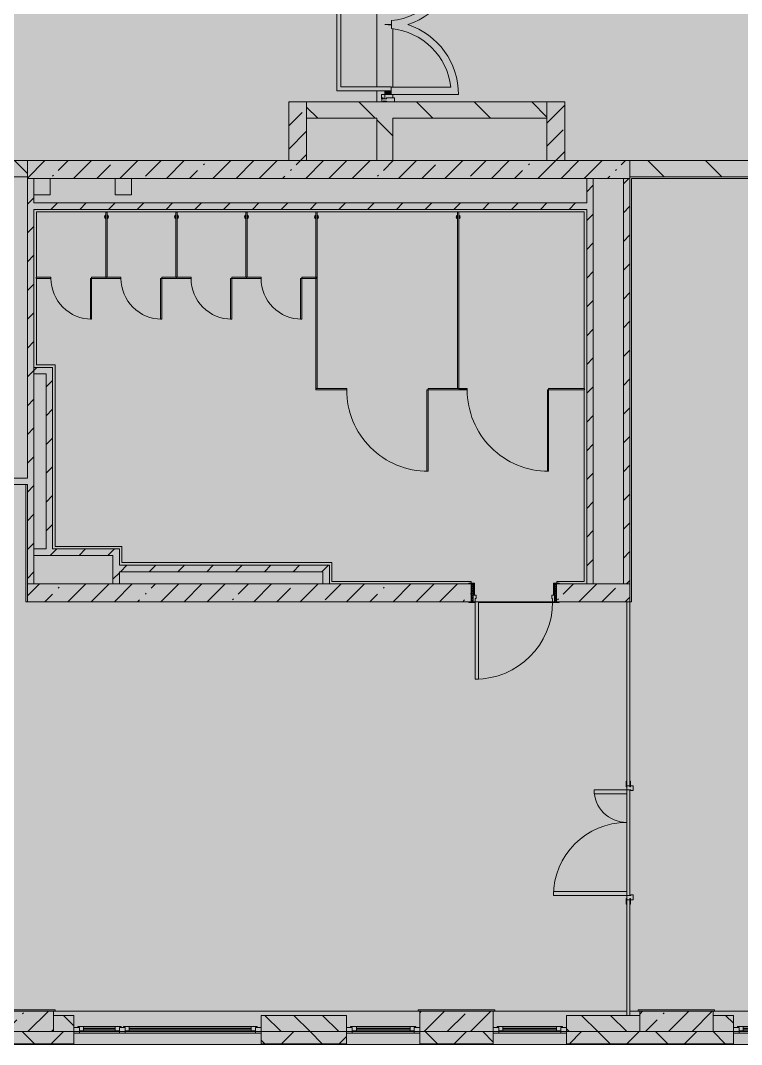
# Model space of a CAD drawing. Header units: millimetres. Extents: x 81303 to 275082, y -8553 to 29000.
# Drawn here: x 242198 to 251052, y -258 to 12321 of the extents above; entities that cross this region are included whole.
import ezdxf

# ---------------------------------------------------------------- set-up
doc = ezdxf.new("R2010")
doc.units = ezdxf.units.MM
doc.layers.add('A-DETL-GENF-2', color=7, linetype='Continuous', lineweight=9, true_color=0xc0c0c0, transparency=0.4)
for name, color, linetype, lineweight, true_color in [('A-DETL-GENF-4', 7, 'Continuous', 5, 0xe2e2e2), ('A-DETL-GENF-5', 7, 'Continuous', 5, 0xb7b7b7), ('A-DOOR-1', 7, 'Continuous', 5, 0xb7b7b7), ('A-DOOR-2', 7, 'Continuous', 5, 0xe2e2e2), ('A-DOOR-3', 7, 'Continuous', 5, 0xaaaaaa), ('A-DOOR-4', 7, 'Continuous', 5, 0x737373), ('A-DOOR-FRAM-1', 7, 'Continuous', 5, 0xe2e2e2), ('A-DOOR-FRAM-2', 7, 'Continuous', 5, 0xb7b7b7), ('A-DOOR-FRAM-3', 7, 'Continuous', 5, 0xaaaaaa), ('A-FLOR-1', 7, 'Continuous', 5, 0xb7b7b7), ('A-GENM-2', 7, 'Continuous', 5, 0x737373), ('A-GENM-3', 7, 'Continuous', 5, 0xe2ddcd), ('A-GLAZ-2', 7, 'Continuous', 5, 0x737373), ('A-GLAZ-CWMG-3', 7, 'Continuous', 5, 0x737373), ('A-WALL-4', 7, 'Continuous', 5, 0x737373), ('A-WALL-5', 7, 'Continuous', 9, 0x737373), ('I-WALL-4', 7, 'Continuous', 5, 0x737373), ('S-COLS-4', 7, 'Continuous', 5, 0x737373)]:
    doc.layers.add(name, color=color, linetype=linetype, lineweight=lineweight, true_color=true_color)
for name, color, linetype, lineweight in [('A-WALL-3', 7, 'Continuous', 5), ('I-WALL-3', 7, 'Continuous', 5), ('S-COLS-3', 7, 'Continuous', 5)]:
    doc.layers.add(name, color=color, linetype=linetype, lineweight=lineweight)
pattern_1 = [(45, (148072.5, 0), (-176.7767, 176.7767), [])]
pattern_2 = [(45, (148072.5, 0), (-285.1231, 285.1231), []), (45, (148357.62, 0), (-285.1231, 285.1231), [504.031, -100.806, 16.764, -84.042])]
pattern_3 = [(135, (148072.5, 0), (-353.5534, -353.5534), [])]

# ---------------------------------------------------------------- blocks, each defined once
blk = doc.blocks.new('BSC_Колонна _Прямоугольная - 250х900-23282983-3_10_3_птичка')
at = {"layer": 'S-COLS-3'}
h = blk.add_hatch(dxfattribs=at)
h.set_pattern_fill('FP_83', color=256, style=0, pattern_type=2)
h.set_pattern_definition([(45, (-99480, -25), (-285.1231, 285.1231), []), (45, (-99194.88, -25), (-285.1231, 285.1231), [504.031, -100.806, 16.764, -84.042])])
h.paths.add_polyline_path([(450, -125), (450, 125), (-450, 125), (-450, -125), (270, -125)])
at = {"layer": 'S-COLS-4'}
for p, q in [((450, 125), (-450, 125)), ((-450, 125), (-450, -125)), ((450, -125), (450, 125)), ((-450, -125), (450, -125))]:
    blk.add_line(p, q, dxfattribs=at)
blk = doc.blocks.new('110_Дверь_СКБ_1Ст_Внутренняя1 - Д-7а_л__950x2100h_Туалет-V50-3_10_3_птичка')
at = {"layer": 'A-DOOR-2'}
h = blk.add_hatch(color=256, dxfattribs=at)
h.paths.add_polyline_path([(487.5, 110), (487.5, 70), (477.5, 70), (477.5, 30), (512.5, 30), (512.5, 110)])
h.paths.add_polyline_path([(-462.5, 110), (-487.5, 110), (-487.5, 30), (-452.5, 30), (-452.5, 70), (-462.5, 70)])
at = {"layer": 'A-DOOR-3'}
h = blk.add_hatch(dxfattribs=at)
h.set_pattern_fill('FP_85', color=256, style=0, pattern_type=2)
h.set_pattern_definition([(135, (1776.41, 174.685), (-14.14214, -14.14214), []), (225, (1776.41, 174.685), (14.14214, -14.14214), [])])
h.paths.add_polyline_path([(537.5, 110), (512.5, 110), (512.5, -110), (537.5, -110)])
at = {"layer": 'A-DOOR-FRAM-1'}
for points in [[(447.5, 1060), (447.5, 110), (487.5, 110), (487.5, 1060)], [(-542.5, 118), (-542.5, 110), (-472.5, 110), (-472.5, 118)], [(-472.5, 30), (-487.5, 30), (-487.5, -110), (-472.5, -110)], [(567.5, 118), (497.5, 118), (497.5, 110), (567.5, 110)], [(512.5, 30), (497.5, 30), (497.5, -110), (512.5, -110)], [(-542.5, -110), (-542.5, -118), (-472.5, -118), (-472.5, -110)], [(567.5, -110), (497.5, -110), (497.5, -118), (567.5, -118)]]:
    blk.add_hatch(color=256, dxfattribs=at).paths.add_polyline_path(points)
at = {"layer": 'A-DOOR-FRAM-3'}
h = blk.add_hatch(dxfattribs=at)
h.set_pattern_fill('FP_86', color=256, style=0, pattern_type=2)
h.set_pattern_definition([(45, (-346.384, 174.685), (-14.1421, 14.1421), []), (135, (-346.384, 174.685), (-14.1421, -14.1421), [])])
h.paths.add_polyline_path([(-487.5, 110), (-512.5, 110), (-512.5, -110), (-487.5, -110)])
at = {"layer": 'A-DOOR-1'}
for p, q in [((487.5, 1060), (447.5, 1060)), ((447.5, 1060), (447.5, 110)), ((487.5, 110), (487.5, 1060)), ((447.5, 110), (487.5, 110))]:
    blk.add_line(p, q, dxfattribs=at)
blk.add_arc((487.5, 110), 950, 90, 180, dxfattribs=at)
at = {"layer": 'A-DOOR-FRAM-2'}
for p, q in [((-472.5, 118), (-542.5, 118)), ((-542.5, 118), (-542.5, 110)), ((-542.5, 110), (-472.5, 110)), ((-487.5, 110), (-512.5, 110)), ((-512.5, 110), (-512.5, -110)), ((-462.5, 110), (-487.5, 110)), ((-487.5, 110), (-487.5, 30)), ((-487.5, -110), (-487.5, 110)), ((-472.5, 110), (-487.5, 110)), ((-487.5, 110), (-487.5, 109)), ((-487.5, 109), (-472.5, 109)), ((-487.5, 30), (-452.5, 30)), ((-472.5, 30), (-487.5, 30)), ((-487.5, 30), (-487.5, -110)), ((-472.5, 110), (-472.5, 118)), ((-472.5, 109), (-472.5, 110)), ((-472.5, -110), (-472.5, 30)), ((-462.5, 70), (-462.5, 110)), ((-452.5, 70), (-462.5, 70)), ((-452.5, 30), (-452.5, 70)), ((487.5, 70), (477.5, 70)), ((477.5, 70), (477.5, 30)), ((477.5, 30), (512.5, 30)), ((487.5, 110), (487.5, 70)), ((512.5, 110), (487.5, 110)), ((567.5, 118), (497.5, 118)), ((497.5, 118), (497.5, 110)), ((512.5, 110), (497.5, 110)), ((497.5, 110), (497.5, 109)), ((497.5, 110), (567.5, 110)), ((497.5, 109), (512.5, 109)), ((512.5, 30), (497.5, 30)), ((497.5, 30), (497.5, -110)), ((512.5, 30), (512.5, 110)), ((537.5, 110), (512.5, 110)), ((512.5, 110), (512.5, -110)), ((512.5, 109), (512.5, 110)), ((512.5, -110), (512.5, 30)), ((537.5, -110), (537.5, 110)), ((567.5, 110), (567.5, 118)), ((-472.5, -110), (-542.5, -110)), ((-542.5, -110), (-542.5, -118)), ((-542.5, -118), (-472.5, -118)), ((-512.5, -110), (-487.5, -110)), ((-487.5, -110), (-472.5, -110)), ((-472.5, -118), (-472.5, -110)), ((497.5, -110), (512.5, -110)), ((567.5, -110), (497.5, -110)), ((497.5, -110), (497.5, -118)), ((497.5, -118), (567.5, -118)), ((512.5, -110), (537.5, -110)), ((567.5, -118), (567.5, -110))]:
    blk.add_line(p, q, dxfattribs=at)
blk = doc.blocks.new('BSC_Колонна _Прямоугольная - 250х900-V52-3_10_3_птичка')
at = {"layer": 'S-COLS-3'}
h = blk.add_hatch(dxfattribs=at)
h.set_pattern_fill('FP_87', color=256, style=0, pattern_type=2)
h.set_pattern_definition([(45, (-94080, -25), (-285.1231, 285.1231), []), (45, (-93794.88, -25), (-285.1231, 285.1231), [504.031, -100.806, 16.764, -84.042])])
h.paths.add_polyline_path([(450, -125), (450, 125), (-450, 125), (-450, -125), (77, -125)])
at = {"layer": 'S-COLS-4'}
for p, q in [((450, 125), (-450, 125)), ((-450, 125), (-450, -125)), ((450, -125), (450, 125)), ((-450, -125), (450, -125))]:
    blk.add_line(p, q, dxfattribs=at)
blk = doc.blocks.new('BSC_Колонна _Прямоугольная - 250х900-V53-3_10_3_птичка')
at = {"layer": 'S-COLS-3'}
h = blk.add_hatch(dxfattribs=at)
h.set_pattern_fill('FP_88', color=256, style=0, pattern_type=2)
h.set_pattern_definition([(45, (-102180, -25), (-285.1231, 285.1231), []), (45, (-101894.88, -25), (-285.1231, 285.1231), [504.031, -100.806, 16.764, -84.042])])
h.paths.add_polyline_path([(450, -125), (450, 125), (-450, 125), (-450, -125), (367, -125)])
at = {"layer": 'S-COLS-4'}
for p, q in [((450, 125), (-450, 125)), ((-450, 125), (-450, -125)), ((450, -125), (450, 125)), ((-450, -125), (450, -125))]:
    blk.add_line(p, q, dxfattribs=at)
blk = doc.blocks.new('120_Окно_СКБ_2Ст_Фрамуга сверху - 120_Окно_СКБ_2Ст_2300х2500_h_ ДОО-19727959-3_10_3_птичка')
at = {"layer": 'A-GLAZ-2'}
for p, q in [((-1150, -127), (-1150, -57)), ((-1150, -57), (-1080, -57)), ((1150, -57), (-1150, -57)), ((-1080, -57), (-1080, -127)), ((-1080, -57), (1080, -57)), ((520, -87), (-1080, -87)), ((-1080, -87), (-1080, -127)), ((-1030, -137), (-1030, -87)), ((-1030, -107), (470, -107)), ((470, -117), (-1030, -117)), ((470, -137), (470, -87)), ((520, -127), (520, -57)), ((520, -57), (590, -57)), ((520, -127), (520, -87)), ((590, -57), (590, -127)), ((1080, -87), (590, -87)), ((590, -87), (590, -127)), ((640, -137), (640, -87)), ((640, -107), (1030, -107)), ((1030, -117), (640, -117)), ((1030, -137), (1030, -87)), ((1080, -127), (1080, -57)), ((1080, -57), (1150, -57)), ((1080, -127), (1080, -87)), ((1150, -57), (1150, -127)), ((-1080, -127), (-1150, -127)), ((-1150, -127), (-1100, -127)), ((-1080, -127), (-1100, -127)), ((-1100, -127), (-1100, -137)), ((-1100, -137), (540, -137)), ((540, -137), (-1100, -137)), ((590, -127), (520, -127)), ((540, -127), (520, -127)), ((540, -127), (570, -127)), ((540, -127), (570, -127)), ((540, -137), (540, -127)), ((590, -127), (570, -127)), ((570, -127), (570, -137)), ((570, -137), (1100, -137)), ((1100, -137), (570, -137)), ((1150, -127), (1080, -127)), ((1100, -127), (1080, -127)), ((1100, -127), (1150, -127)), ((1100, -137), (1100, -127))]:
    blk.add_line(p, q, dxfattribs=at)
blk = doc.blocks.new('120_Окно_СКБ_1Ст - 120_Окно_СКБ_1Ст 900х2500_h_ с форточкой-V55-3_10_3_птичка')
at = {"layer": 'A-GLAZ-2'}
for p, q in [((-450, -127), (-450, -57)), ((-450, -57), (-380, -57)), ((450, -57), (-450, -57)), ((-380, -57), (-380, -127)), ((380, -87), (-380, -87)), ((-380, -87), (-380, -127)), ((-330, -137), (-330, -87)), ((-330, -107), (330, -107)), ((330, -117), (-330, -117)), ((330, -137), (330, -87)), ((380, -127), (380, -57)), ((380, -57), (450, -57)), ((380, -127), (380, -87)), ((450, -57), (450, -127)), ((-380, -127), (-450, -127)), ((-450, -127), (-400, -127)), ((-380, -127), (-400, -127)), ((-400, -127), (-400, -137)), ((-400, -137), (400, -137)), ((400, -137), (-400, -137)), ((450, -127), (380, -127)), ((400, -127), (380, -127)), ((400, -127), (450, -127)), ((400, -137), (400, -127))]:
    blk.add_line(p, q, dxfattribs=at)
blk = doc.blocks.new('120_Окно_СКБ_1Ст - 120_Окно_СКБ_1Ст 900х2500_h_ с форточкой-22876038-3_10_3_птичка')
at = {"layer": 'A-GLAZ-2'}
for p, q in [((-450, -127), (-450, -57)), ((-450, -57), (-380, -57)), ((450, -57), (-450, -57)), ((-380, -57), (-380, -127)), ((380, -87), (-380, -87)), ((-380, -87), (-380, -127)), ((-330, -137), (-330, -87)), ((-330, -107), (330, -107)), ((330, -117), (-330, -117)), ((330, -137), (330, -87)), ((380, -127), (380, -57)), ((380, -57), (450, -57)), ((380, -127), (380, -87)), ((450, -57), (450, -127)), ((-380, -127), (-450, -127)), ((-450, -127), (-400, -127)), ((-380, -127), (-400, -127)), ((-400, -127), (-400, -137)), ((-400, -137), (400, -137)), ((400, -137), (-400, -137)), ((450, -127), (380, -127)), ((400, -127), (380, -127)), ((400, -127), (450, -127)), ((400, -137), (400, -127))]:
    blk.add_line(p, q, dxfattribs=at)
blk = doc.blocks.new('131_Сантехническая перегородка 7 - СП-1-V160-3_10_3_птичка')
at = {"layer": 'A-GENM-3'}
blk.add_hatch(color=256, dxfattribs=at).paths.add_polyline_path([(2166, 8), (-4, 8), (-4, -8), (2166, -8)])
at = {"layer": 'A-GENM-2'}
for p, q in [((2166, 8), (-4, 8)), ((-4, 8), (-4, -8)), ((2166, -8), (2166, 8)), ((-4, -8), (2166, -8))]:
    blk.add_line(p, q, dxfattribs=at)
at = {"layer": 'A-GENM-2', "flags": 128}
for points in [[(71, 8), (71, 9), (71, 9), (70, 9), (70, 10), (70, 10), (69, 11), (69, 11), (68, 12), (68, 12), (67, 12), (67, 13), (66, 13), (66, 13), (65, 14), (65, 14), (64, 14), (64, 14), (63, 14), (62, 15), (62, 15), (61, 15), (61, 15), (60, 15), (59, 15), (59, 15), (58, 15), (58, 15), (57, 15), (56, 15), (56, 15), (55, 15), (55, 15), (54, 14), (54, 14), (53, 14), (52, 14), (52, 13), (51, 13), (51, 13), (50, 13), (50, 12), (49, 12), (49, 11), (48, 11), (48, 11), (48, 10), (47, 10), (47, 9), (46, 9), (46, 8), (46, 8)], [(46, -8), (46, -9), (47, -9), (47, -9), (47, -10), (48, -10), (48, -11), (49, -11), (49, -12), (50, -12), (50, -12), (51, -13), (51, -13), (52, -13), (52, -14), (53, -14), (53, -14), (54, -14), (54, -14), (55, -15), (56, -15), (56, -15), (57, -15), (57, -15), (58, -15), (59, -15), (59, -15), (60, -15), (60, -15), (61, -15), (62, -15), (62, -15), (63, -15), (63, -14), (64, -14), (64, -14), (65, -14), (66, -13), (66, -13), (67, -13), (67, -13), (68, -12), (68, -12), (69, -11), (69, -11), (69, -11), (70, -10), (70, -10), (71, -9), (71, -9), (71, -8), (71, -8)]]:
    blk.add_lwpolyline(points, dxfattribs=at)
at = {"layer": 'A-GENM-2'}
for radius, start, end in [(24.6, 19.9113, 160.0887), (17.6, 45, 135), (17.6, 45, 135), (15.1, 45, 135), (24.6, 199.9113, 340.0887), (17.6, 225, 315), (17.6, 225, 315), (15.1, 225, 315)]:
    blk.add_arc((59, 0), radius, start, end, dxfattribs=at)
blk = doc.blocks.new('131_Сантехническая перегородка 6 - СП-1-V161-3_10_3_птичка')
at = {"layer": 'A-GENM-3'}
blk.add_hatch(color=256, dxfattribs=at).paths.add_polyline_path([(800, 8), (0, 8), (0, -8), (800, -8)])
at = {"layer": 'A-GENM-2'}
for p, q in [((800, 8), (0, 8)), ((0, 8), (0, -8)), ((800, -8), (800, 8)), ((0, -8), (800, -8))]:
    blk.add_line(p, q, dxfattribs=at)
at = {"layer": 'A-GENM-2', "flags": 128}
for points in [[(71, 8), (71, 9), (71, 9), (70, 9), (70, 10), (70, 10), (69, 11), (69, 11), (68, 12), (68, 12), (67, 12), (67, 13), (66, 13), (66, 13), (65, 14), (65, 14), (64, 14), (64, 14), (63, 14), (62, 15), (62, 15), (61, 15), (61, 15), (60, 15), (59, 15), (59, 15), (58, 15), (58, 15), (57, 15), (56, 15), (56, 15), (55, 15), (55, 15), (54, 14), (54, 14), (53, 14), (52, 14), (52, 13), (51, 13), (51, 13), (50, 13), (50, 12), (49, 12), (49, 11), (48, 11), (48, 11), (48, 10), (47, 10), (47, 9), (46, 9), (46, 8), (46, 8)], [(46, -8), (46, -9), (47, -9), (47, -9), (47, -10), (48, -10), (48, -11), (49, -11), (49, -12), (50, -12), (50, -12), (51, -13), (51, -13), (52, -13), (52, -14), (53, -14), (53, -14), (54, -14), (54, -14), (55, -15), (56, -15), (56, -15), (57, -15), (57, -15), (58, -15), (59, -15), (59, -15), (60, -15), (60, -15), (61, -15), (62, -15), (62, -15), (63, -15), (63, -14), (64, -14), (64, -14), (65, -14), (66, -13), (66, -13), (67, -13), (67, -13), (68, -12), (68, -12), (69, -11), (69, -11), (69, -11), (70, -10), (70, -10), (71, -9), (71, -9), (71, -8), (71, -8)]]:
    blk.add_lwpolyline(points, dxfattribs=at)
at = {"layer": 'A-GENM-2'}
for radius, start, end in [(24.6, 19.9113, 160.0887), (17.6, 45, 135), (17.6, 45, 135), (15.1, 45, 135), (24.6, 199.9113, 340.0887), (17.6, 225, 315), (17.6, 225, 315), (15.1, 225, 315)]:
    blk.add_arc((59, 0), radius, start, end, dxfattribs=at)
blk = doc.blocks.new('131_Сантехническая перегородка_Дверь МГН - СД-1-V162-3_10_3_птичка')
at = {"layer": 'A-GENM-3'}
for points in [[(-370, 8), (-370, -8), (10, -8), (10, 8)], [(1010, 8), (1010, -8), (1390, -8), (1390, 8), (1256, 8)]]:
    blk.add_hatch(color=256, dxfattribs=at).paths.add_polyline_path(points)
at = {"layer": 'A-DOOR-4'}
for p, q in [((10, 1008), (26, 1008)), ((10, 8), (10, 1008)), ((26, 8), (26, 1008)), ((10, 8), (26, 8))]:
    blk.add_line(p, q, dxfattribs=at)
blk.add_arc((10, 8), 1000, 360, 90, dxfattribs=at)
at = {"layer": 'A-GENM-2'}
for p, q in [((10, 8), (-370, 8)), ((-370, 8), (-370, -8)), ((10, -8), (10, 8)), ((1390, 8), (1010, 8)), ((1010, 8), (1010, -8)), ((1390, -8), (1390, 8)), ((-370, -8), (10, -8)), ((1010, -8), (1390, -8))]:
    blk.add_line(p, q, dxfattribs=at)
blk = doc.blocks.new('131_Сантехническая перегородка_Дверь 5 - СД-1-V163-3_10_3_птичка')
at = {"layer": 'A-GENM-3'}
for points in [[(70, 8), (70, -8), (250, -8), (250, 8)], [(750, 8), (750, -8), (930, -8), (930, 8)]]:
    blk.add_hatch(color=256, dxfattribs=at).paths.add_polyline_path(points)
at = {"layer": 'A-DOOR-4'}
for p, q in [((266, 508), (250, 508)), ((250, 8), (250, 508)), ((266, 8), (266, 508)), ((266, 8), (250, 8))]:
    blk.add_line(p, q, dxfattribs=at)
blk.add_arc((250, 8), 500, 360, 90, dxfattribs=at)
at = {"layer": 'A-GENM-2'}
for p, q in [((250, 8), (70, 8)), ((70, 8), (70, -8)), ((250, -8), (250, 8)), ((930, 8), (750, 8)), ((750, 8), (750, -8)), ((930, -8), (930, 8)), ((70, -8), (250, -8)), ((750, -8), (930, -8))]:
    blk.add_line(p, q, dxfattribs=at)
blk = doc.blocks.new('131_Сантехническая перегородка_Дверь МГН 2 - СД-1-V164-3_10_3_птичка')
at = {"layer": 'A-GENM-3'}
for points in [[(-430, 8), (-430, -8), (10, -8), (10, 8)], [(1010, 8), (1010, -8), (1110, -8), (1110, 8)]]:
    blk.add_hatch(color=256, dxfattribs=at).paths.add_polyline_path(points)
at = {"layer": 'A-DOOR-4'}
for p, q in [((10, 1008), (26, 1008)), ((10, 8), (10, 1008)), ((26, 8), (26, 1008)), ((10, 8), (26, 8))]:
    blk.add_line(p, q, dxfattribs=at)
blk.add_arc((10, 8), 1000, 360, 90, dxfattribs=at)
at = {"layer": 'A-GENM-2'}
for p, q in [((10, 8), (-430, 8)), ((-430, 8), (-430, -8)), ((10, -8), (10, 8)), ((1110, 8), (1010, 8)), ((1010, 8), (1010, -8)), ((1110, -8), (1110, 8)), ((-430, -8), (10, -8)), ((1010, -8), (1110, -8))]:
    blk.add_line(p, q, dxfattribs=at)
blk = doc.blocks.new('Дверь_Витражная_остекление_ - ВВ-7 остекление-32356329-3_10_3_птичка')
at = {"layer": 'A-DETL-GENF-4'}
blk.add_hatch(color=256, dxfattribs=at).paths.add_polyline_path([(-860, -20), (-860, -96), (-815, -96), (-815, -20)])
h = blk.add_hatch(color=256, dxfattribs=at)
h.paths.add_polyline_path([(865, -100), (900, -100), (900, -40), (910, -40), (910, -20), (865, -20), (865, -40)])
h.paths.add_polyline_path([(900, -880), (910, -880), (910, -140), (900, -140), (900, -833)])
at = {"layer": 'A-DETL-GENF-5'}
for p, q in [((-815, -20), (-860, -20)), ((-860, -96), (-860, -20)), ((-815, -20), (-860, -20)), ((-860, -20), (-860, -96)), ((865, -100), (865, -20)), ((865, -20), (865, -100)), ((910, -880), (910, -140)), ((910, -880), (910, -140)), ((910, -800), (900, -800)), ((910, -880), (900, -880)), ((900, -880), (910, -880))]:
    blk.add_line(p, q, dxfattribs=at)
at = {"layer": 'A-DOOR-1'}
for p, q in [((-910, 20), (-860, 20)), ((-910, -20), (-910, 20)), ((-860, 20), (-860, -20)), ((860, 20), (910, 20)), ((860, -20), (860, 20)), ((910, 20), (910, -20)), ((-860, -20), (-910, -20)), ((-860, -96), (-860, -20)), ((910, -20), (860, -20))]:
    blk.add_line(p, q, dxfattribs=at)
for centre, start, end in [((-860, -20), 354.5815, 0), ((860, -20), 180, 185.4185)]:
    blk.add_arc(centre, 860, start, end, dxfattribs=at)
blk = doc.blocks.new('Прямоугольный импост - Импост структурный с накладкой - 160мм Темный-32310142-3_10_3_птичка')
at = {"layer": 'A-GLAZ-CWMG-3'}
for p, q in [((-50, 0), (-50, 17)), ((-50, 17), (0, 17)), ((-40, 0), (-50, 0)), ((-40, -40), (-40, 0)), ((0, 0), (-10, 0)), ((-10, 0), (-10, -40)), ((0, 17), (0, 0)), ((-50, -140), (-50, -40)), ((-50, -40), (-40, -40)), ((-10, -40), (0, -40)), ((0, -40), (0, -140)), ((0, -140), (-50, -140))]:
    blk.add_line(p, q, dxfattribs=at)
blk = doc.blocks.new('110_Дверь_СКБ_2Ст - Д-5_п__в составе перегородки _не входит в спец__-V174-3_10_3_птичка')
at = {"layer": 'A-DOOR-2'}
h = blk.add_hatch(color=256, dxfattribs=at)
h.paths.add_polyline_path([(712, -20), (712, 60), (652, 60), (652, 30), (662, 25), (662, -20)])
h.paths.add_polyline_path([(-628, 30), (-628, 60), (-688, 60), (-688, -20), (-638, -20), (-638, 30)])
for points in [[(-588, -420), (-588, -20), (-638, -20), (-638, -420)], [(662, -20), (612, -20), (612, -920), (662, -920)]]:
    blk.add_hatch(color=256, dxfattribs=at).paths.add_polyline_path(points)
at = {"layer": 'A-DOOR-FRAM-1'}
for points in [[(-673, 28), (-743, 25), (-743, 20), (-673, 25)], [(767, 28), (697, 25), (697, 20), (767, 25)], [(-673, -20), (-743, -20), (-743, -28), (-673, -28)], [(767, -20), (697, -20), (697, -28), (767, -28)]]:
    blk.add_hatch(color=256, dxfattribs=at).paths.add_polyline_path(points)
at = {"layer": 'A-DOOR-1'}
for p, q in [((-638, -20), (-588, -20)), ((-638, -420), (-638, -20)), ((-588, -20), (-588, -420)), ((612, -20), (662, -20)), ((612, -920), (612, -20)), ((662, -20), (662, -920)), ((-588, -420), (-638, -420)), ((662, -920), (612, -920))]:
    blk.add_line(p, q, dxfattribs=at)
for centre, radius, start, end in [((-638, -20), 400, 270, 0), ((662, -20), 900, 180, 270)]:
    blk.add_arc(centre, radius, start, end, dxfattribs=at)
at = {"layer": 'A-DOOR-FRAM-2'}
for p, q in [((-743, 28), (-673, 28)), ((-743, 20), (-743, 28)), ((-673, 20), (-743, 20)), ((-688, 60), (-628, 60)), ((-688, -20), (-688, 60)), ((-688, 20), (-673, 20)), ((-688, 19), (-688, 20)), ((-673, 19), (-688, 19)), ((-673, 28), (-673, 20)), ((-673, 20), (-673, 19)), ((-638, 30), (-638, -20)), ((-628, 30), (-638, 30)), ((-628, 60), (-628, 30)), ((652, 60), (712, 60)), ((652, 30), (652, 60)), ((662, 30), (652, 30)), ((662, -20), (662, 30)), ((697, 20), (697, 28)), ((697, 28), (767, 28)), ((697, 19), (697, 20)), ((697, 20), (712, 20)), ((767, 20), (697, 20)), ((712, 19), (697, 19)), ((712, 60), (712, -20)), ((712, 20), (712, 19)), ((767, 28), (767, 20)), ((-743, -20), (-673, -20)), ((-743, -28), (-743, -20)), ((-673, -28), (-743, -28)), ((-638, -20), (-688, -20)), ((-673, -20), (-673, -28)), ((712, -20), (662, -20)), ((697, -28), (697, -20)), ((697, -20), (767, -20)), ((767, -28), (697, -28)), ((767, -20), (767, -28))]:
    blk.add_line(p, q, dxfattribs=at)

msp = doc.modelspace()

# ---------------------------------------------------------------- hatches: boundary and pattern name
at = {"layer": 'A-DETL-GENF-2'}
msp.add_hatch(color=256, dxfattribs=at).paths.add_polyline_path([(273305.5, -258), (273305.5, 21479), (241405.5, 21479), (241405.5, 27379), (232642.5, 27379), (232642.5, 10208.3), (237282.5, 10208.3), (237282.5, -258), (272060.1, -258)])
at = {"layer": 'A-WALL-3'}
h = msp.add_hatch(dxfattribs=at)
h.set_pattern_fill('FP_56', color=256, style=0, pattern_type=2)
h.set_pattern_definition([(135, (148072.5, 0), (-176.7767, -176.7767), [])])
h.paths.add_polyline_path([(269502.5, -100), (269502.5, 100), (269202.5, 100), (269202.5, -100), (269263.5, -100)])
h.paths.add_polyline_path([(258802.5, -100), (259702.5, -100), (259702.5, 100), (258802.5, 100)])
h.paths.add_polyline_path([(261502.5, -100), (261752.5, -100), (261752.5, 100), (261502.5, 100)])
h.paths.add_polyline_path([(267402.5, -100), (267399.1, 100), (266902.5, 100), (266902.5, -100), (267399.1, -100)])
h.paths.add_polyline_path([(257002.5, -100), (257902.5, -100), (257902.5, 100), (257002.5, 100)])
h.paths.add_polyline_path([(264052.5, -100), (265102.5, -100), (265102.5, 100), (264052.5, 100)])
h.paths.add_polyline_path([(242695.7, -100), (242852.5, -100), (242852.5, 100), (242602.5, 100), (242602.5, -100)])
h.paths.add_polyline_path([(248902.5, -100), (249802.5, -100), (249802.5, 100), (248902.5, 100)])
h.paths.add_polyline_path([(246202.5, -100), (246202.5, 100), (245152.5, 100), (245152.5, -100), (245958.4, -100)])
h.paths.add_polyline_path([(250952.5, -100), (250952.5, 100), (250702.5, 100), (250702.5, -100)])
h.paths.add_polyline_path([(253252.5, -100), (254302.5, -100), (254302.5, 100), (253252.5, 100)])
h.paths.add_polyline_path([(240365.1, -100), (240802.5, -100), (240802.5, 100), (240002.5, 100), (240002.5, -100)])
h = msp.add_hatch(dxfattribs=at)
h.set_pattern_fill('FP_58', color=256, style=0, pattern_type=2)
h.set_pattern_definition([(45, (148072.5, 0), (-353.5534, 353.5534), []), (135, (148072.5, 0), (-353.5534, -353.5534), [])])
h.paths.add_polyline_path([(268302.5, -250), (269502.5, -250), (269502.5, -100), (268302.5, -100)])
h.paths.add_polyline_path([(272060.1, -250), (273152.5, -250), (273152.5, -100), (271802.5, -100), (271802.5, -250)])
h.paths.add_polyline_path([(255280.4, -250), (256102.5, -250), (256102.5, -100), (255202.5, -100), (255202.5, -250)])
h.paths.add_polyline_path([(259702.5, -250), (259702.5, -100), (258802.5, -100), (258802.5, -250), (259009.2, -250)])
h.paths.add_polyline_path([(260873.6, -250), (261752.5, -250), (261752.5, -100), (260602.5, -100), (260602.5, -250)])
h.paths.add_polyline_path([(257902.5, -250), (257902.5, -100), (257002.5, -100), (257002.5, -250), (257610.9, -250)])
h.paths.add_polyline_path([(264052.5, -250), (265102.5, -250), (265102.5, -100), (264052.5, -100)])
h.paths.add_polyline_path([(267402.5, -250), (267399.1, -100), (266002.5, -100), (266002.5, -250), (267399.1, -250)])
h.paths.add_polyline_path([(247102.5, -250), (248002.5, -250), (248002.5, -100), (247102.5, -100)])
h.paths.add_polyline_path([(254302.5, -250), (254302.5, -100), (253252.5, -100), (253252.5, -250), (253416, -250)])
h.paths.add_polyline_path([(245958.4, -250), (246202.5, -250), (246202.5, -100), (245152.5, -100), (245152.5, -250)])
h.paths.add_polyline_path([(250952.5, -250), (250952.5, -100), (248902.5, -100), (248902.5, -250), (250619.4, -250)])
h.paths.add_polyline_path([(242229.6, -250), (242852.5, -250), (242852.5, -100), (241702.5, -100), (241702.5, -250)])
h.paths.add_polyline_path([(240802.5, -250), (240802.5, -100), (240002.5, -100), (240002.5, -250), (240365.1, -250)])
h.paths.add_polyline_path([(238966.8, -250), (239102.5, -250), (239102.5, -100), (237282.5, -100), (237282.5, -250), (238500.7, -250)])
at = {"layer": 'I-WALL-3'}
h = msp.add_hatch(dxfattribs=at)
h.set_pattern_fill('FP_57', color=256, style=0, pattern_type=2)
h.set_pattern_definition(pattern_3)
h.paths.add_polyline_path([(246572.5, 10600), (246772.5, 10600), (246772.5, 11320), (246572.5, 11320), (246572.5, 11120)])
h.paths.add_polyline_path([(246572.5, 13220), (246772.5, 13220), (246772.5, 13400), (246572.5, 13400)])
h = msp.add_hatch(dxfattribs=at)
h.set_pattern_fill('FP_54', color=256, style=0, pattern_type=2)
h.set_pattern_definition(pattern_2)
h.paths.add_polyline_path([(245711.5, 10600), (245711.5, 11320), (245491.5, 11320), (245491.5, 10600)])
h = msp.add_hatch(dxfattribs=at)
h.set_pattern_fill('FP_57', color=256, style=0, pattern_type=2)
h.set_pattern_definition(pattern_3)
h.paths.add_polyline_path([(246572.5, 11120), (246572.5, 11320), (245711.5, 11320), (245711.5, 11120), (245958.4, 11120)])
h = msp.add_hatch(dxfattribs=at)
h.set_pattern_fill('FP_57', color=256, style=0, pattern_type=2)
h.set_pattern_definition(pattern_3)
h.paths.add_polyline_path([(248661.5, 11120), (248661.5, 11320), (246772.5, 11320), (246772.5, 11120), (247822.8, 11120)])
h = msp.add_hatch(dxfattribs=at)
h.set_pattern_fill('FP_54', color=256, style=0, pattern_type=2)
h.set_pattern_definition(pattern_2)
h.paths.add_polyline_path([(248881.5, 10600), (248881.5, 11320), (248661.5, 11320), (248661.5, 10600)])
h = msp.add_hatch(dxfattribs=at)
h.set_pattern_fill('FP_57', color=256, style=0, pattern_type=2)
h.set_pattern_definition(pattern_3)
h.paths.add_polyline_path([(249682.5, 10400), (251717.5, 10400), (251717.5, 10600), (249682.5, 10600)])
h.paths.add_polyline_path([(253416, 10400), (255202.5, 10400), (255202.5, 10600), (253167.5, 10600), (253167.5, 10400), (253197.5, 10400)])
h.paths.add_polyline_path([(238002.5, 10400), (238057.5, 10400), (238057.5, 10600), (237682.5, 10600), (237682.5, 10400), (237857.5, 10400)])
h.paths.add_polyline_path([(239512.5, 10400), (240582.5, 10400), (240582.5, 10600), (239457.5, 10600), (239457.5, 10400)])
h.paths.add_polyline_path([(242229.6, 10400), (242282.5, 10400), (242282.5, 10600), (241532.5, 10600), (241532.5, 10400), (241562.5, 10400)])
h = msp.add_hatch(dxfattribs=at)
h.set_pattern_fill('FP_54', color=256, style=0, pattern_type=2)
h.set_pattern_definition(pattern_2)
h.paths.add_polyline_path([(249682.5, 10380), (249682.5, 10600), (242282.5, 10600), (242282.5, 10380), (247822.8, 10380)])
h = msp.add_hatch(dxfattribs=at)
h.set_pattern_fill('FP_59', color=256, style=0, pattern_type=2)
h.set_pattern_definition(pattern_1)
h.paths.add_polyline_path([(242362.5, 5400), (242362.5, 10380), (242282.5, 10380), (242282.5, 5400)])
h = msp.add_hatch(dxfattribs=at)
h.set_pattern_fill('FP_59', color=256, style=0, pattern_type=2)
h.set_pattern_definition(pattern_1)
h.paths.add_polyline_path([(249152.5, 5400), (249232.5, 5400), (249232.5, 10380), (249152.5, 10380), (249152.5, 6593.4)])
h = msp.add_hatch(dxfattribs=at)
h.set_pattern_fill('FP_59', color=256, style=0, pattern_type=2)
h.set_pattern_definition(pattern_1)
h.paths.add_polyline_path([(249602.5, 5400), (249682.5, 5400), (249682.5, 10380), (249602.5, 10380), (249602.5, 6593.4)])
h = msp.add_hatch(dxfattribs=at)
h.set_pattern_fill('FP_59', color=256, style=0, pattern_type=2)
h.set_pattern_definition(pattern_1)
h.paths.add_polyline_path([(249152.5, 10000), (249152.5, 10080), (242362.5, 10080), (242362.5, 10000), (247822.8, 10000)])
h = msp.add_hatch(dxfattribs=at)
h.set_pattern_fill('FP_59', color=256, style=0, pattern_type=2)
h.set_pattern_definition(pattern_1)
h.paths.add_polyline_path([(242512.5, 7980), (242592.5, 7980), (242592.5, 8060), (242362.5, 8060), (242362.5, 7980)])
h = msp.add_hatch(dxfattribs=at)
h.set_pattern_fill('FP_59', color=256, style=0, pattern_type=2)
h.set_pattern_definition(pattern_1)
h.paths.add_polyline_path([(242592.5, 5830), (242592.5, 7980), (242512.5, 7980), (242512.5, 5830)])
h = msp.add_hatch(dxfattribs=at)
h.set_pattern_fill('FP_59', color=256, style=0, pattern_type=2)
h.set_pattern_definition(pattern_1)
h.paths.add_polyline_path([(242229.6, 6620), (242282.5, 6620), (242282.5, 6700), (241482.5, 6700), (241482.5, 6620), (241512.5, 6620)])
h.paths.add_polyline_path([(240365.1, 6620), (240532.5, 6620), (240532.5, 6700), (240102.5, 6700), (240102.5, 6620)])
h = msp.add_hatch(dxfattribs=at)
h.set_pattern_fill('FP_59', color=256, style=0, pattern_type=2)
h.set_pattern_definition(pattern_1)
h.paths.add_polyline_path([(243332.5, 5750), (243332.5, 5830), (242362.5, 5830), (242362.5, 5750)])
h = msp.add_hatch(dxfattribs=at)
h.set_pattern_fill('FP_59', color=256, style=0, pattern_type=2)
h.set_pattern_definition(pattern_1)
h.paths.add_polyline_path([(243332.5, 5400), (243412.5, 5400), (243412.5, 5830), (243332.5, 5830), (243332.5, 5750)])
h = msp.add_hatch(dxfattribs=at)
h.set_pattern_fill('FP_59', color=256, style=0, pattern_type=2)
h.set_pattern_definition(pattern_1)
h.paths.add_polyline_path([(245912.5, 5550), (245912.5, 5630), (243412.5, 5630), (243412.5, 5550), (244094, 5550)])
h = msp.add_hatch(dxfattribs=at)
h.set_pattern_fill('FP_59', color=256, style=0, pattern_type=2)
h.set_pattern_definition(pattern_1)
h.paths.add_polyline_path([(245958.4, 5400), (245992.5, 5400), (245992.5, 5630), (245912.5, 5630), (245912.5, 5400)])
h = msp.add_hatch(dxfattribs=at)
h.set_pattern_fill('FP_54', color=256, style=0, pattern_type=2)
h.set_pattern_definition(pattern_2)
h.paths.add_polyline_path([(249682.5, 5180), (249682.5, 5400), (248782.5, 5400), (248782.5, 5180), (249642.5, 5180)])
h.paths.add_polyline_path([(245958.4, 5180), (247732.5, 5180), (247732.5, 5400), (242282.5, 5400), (242282.5, 5180), (244094, 5180)])

# ---------------------------------------------------------------- linework, layer by layer
at = {"layer": 'A-FLOR-1'}
for p, q in [((246082.5, 13130), (246082.5, 11455)), ((246132.5, 11505), (246132.5, 13080)), ((246752.5, 12318.9), (246752.5, 12221.1)), ((246082.5, 11455), (246748.5, 11455)), ((246748.5, 11505), (246132.5, 11505)), ((246748.5, 11410), (246748.5, 11505)), ((247482.5, 11500), (246748.5, 11500)), ((246748.5, 11410), (247577.5, 11410)), ((242562.5, 10380), (242562.5, 10180)), ((243362.5, 10180), (243362.5, 10380)), ((243562.5, 10380), (243562.5, 10180)), ((251717.5, 10380), (249703.5, 10380)), ((249703.5, 10380), (249703.5, 5180)), ((242562.5, 10180), (242362.5, 10180)), ((243562.5, 10180), (243362.5, 10180)), ((245824, 9969), (242393.5, 9969)), ((242393.5, 9969), (242393.5, 9168)), ((247564.5, 9969), (245840, 9969)), ((249121.5, 9969), (247580.5, 9969)), ((249121.5, 7799), (249121.5, 9969)), ((242393.5, 9152), (242393.5, 8091)), ((242393.5, 8091), (242623.5, 8091)), ((242623.5, 8091), (242623.5, 5861)), ((249121.5, 5431), (249121.5, 7783)), ((242263.5, 5180), (242263.5, 6620)), ((242623.5, 5861), (243443.5, 5861)), ((243443.5, 5861), (243443.5, 5661)), ((243443.5, 5661), (246023.5, 5661)), ((246023.5, 5661), (246023.5, 5431)), ((246023.5, 5431), (247733.5, 5431)), ((247733.5, 5431), (247733.5, 5408)), ((248783.5, 5408), (248783.5, 5431)), ((248783.5, 5431), (249121.5, 5431)), ((242282.5, 5180), (242263.5, 5180)), ((247733.5, 5171), (247782.5, 5171)), ((248732.5, 5180), (247822.8, 5180)), ((247822.8, 5171), (248783.5, 5171)), ((249703.5, 5180), (249687.2, 5180)), ((241682, 170), (242622, 170)), ((242622, 170), (242622, 150)), ((247082, 150), (247082, 170)), ((247082, 170), (248022, 170)), ((248022, 170), (248022, 150)), ((249782.5, 150), (249782.5, 170)), ((249782.5, 170), (250722.5, 170)), ((250722.5, 170), (250722.5, 150))]:
    msp.add_line(p, q, dxfattribs=at)
for centre, radius, start, end in [((246672.5, 13130), 905, 288.14412, 2.53324), ((246672.5, 13130), 815, 275.6332, 356.48271), ((246672.5, 11410), 815, 6.34007, 84.3668), ((246672.5, 11410), 905, 360, 71.85588)]:
    msp.add_arc(centre, radius, start, end, dxfattribs=at)
at = {"layer": 'A-WALL-4'}
for p, q in [((242852.5, 100), (242602.5, 100)), ((242852.5, -258), (242852.5, 100)), ((246202.5, 100), (245152.5, 100)), ((245152.5, 100), (245152.5, -258)), ((246202.5, -258), (246202.5, 100)), ((249642.5, 100), (248902.5, 100)), ((248902.5, 100), (248902.5, -258)), ((249802.5, 100), (249682.5, 100)), ((250952.5, 100), (250702.5, 100)), ((250952.5, -258), (250952.5, 100)), ((242852.5, -100), (245152.5, -100)), ((246202.5, -100), (247102.5, -100)), ((247102.5, -100), (247102.5, -258)), ((248002.5, -258), (248002.5, -100)), ((248002.5, -100), (248902.5, -100)), ((250952.5, -100), (253252.5, -100)), ((240802.5, -258), (255202.5, -258))]:
    msp.add_line(p, q, dxfattribs=at)
at = {"layer": 'A-WALL-5'}
for p, q in [((245711.5, 11320), (245711.5, 11120)), ((248661.5, 11120), (248661.5, 11320)), ((242282.5, 10600), (242282.5, 10400)), ((246772.5, 10600), (246572.5, 10600)), ((249682.5, 10400), (249682.5, 10600)), ((242282.5, 5400), (242362.5, 5400)), ((249152.5, 5400), (249232.5, 5400)), ((249602.5, 5400), (249682.5, 5400)), ((249682.5, 5180), (249642.5, 5180)), ((249642.5, 100), (249682.5, 100)), ((242602.5, -100), (242852.5, -100)), ((242852.5, -100), (242602.5, -100)), ((245152.5, -100), (246202.5, -100)), ((246202.5, -100), (245152.5, -100)), ((248902.5, -100), (249802.5, -100)), ((249802.5, -100), (248902.5, -100)), ((250702.5, -100), (250952.5, -100)), ((250952.5, -100), (250702.5, -100)), ((241702.5, -250), (242852.5, -250)), ((245152.5, -250), (246202.5, -250)), ((247102.5, -250), (248002.5, -250)), ((248902.5, -250), (250952.5, -250)), ((241702.5, -253), (242852.5, -253)), ((245152.5, -253), (246202.5, -253)), ((247102.5, -253), (248002.5, -253)), ((248902.5, -253), (250952.5, -253))]:
    msp.add_line(p, q, dxfattribs=at)
at = {"layer": 'I-WALL-4'}
for p, q in [((246572.5, 11505), (246572.5, 13080)), ((246772.5, 12217.8), (246772.5, 11500)), ((246572.5, 11320), (246572.5, 11455)), ((246772.5, 11410), (246772.5, 11370)), ((248881.5, 11320), (245491.5, 11320)), ((245491.5, 11320), (245491.5, 10600)), ((248881.5, 10600), (248881.5, 11320)), ((245711.5, 11120), (246572.5, 11120)), ((245711.5, 10600), (245711.5, 11120)), ((246572.5, 11120), (246572.5, 10600)), ((246772.5, 10600), (246772.5, 11120)), ((246772.5, 11120), (248661.5, 11120)), ((248661.5, 11120), (248661.5, 10600)), ((246572.5, 10600), (241562.5, 10600)), ((251687.5, 10600), (246772.5, 10600)), ((241562.5, 10400), (242282.5, 10400)), ((242282.5, 10400), (242282.5, 6700)), ((242282.5, 10380), (249682.5, 10380)), ((242362.5, 10080), (242362.5, 10380)), ((249152.5, 10380), (249152.5, 10080)), ((249232.5, 5400), (249232.5, 10380)), ((249602.5, 10380), (249602.5, 5400)), ((249682.5, 2975), (249682.5, 10400)), ((249682.5, 10400), (251687.5, 10400)), ((249152.5, 10080), (242362.5, 10080)), ((242362.5, 5400), (242362.5, 10000)), ((242362.5, 10000), (249152.5, 10000)), ((249152.5, 10000), (249152.5, 5400)), ((242592.5, 8060), (242362.5, 8060)), ((242592.5, 5830), (242592.5, 8060)), ((242362.5, 7980), (242512.5, 7980)), ((242512.5, 7980), (242512.5, 5830)), ((242282.5, 6700), (241512.5, 6700)), ((241512.5, 6620), (242282.5, 6620)), ((242282.5, 6620), (242282.5, 5180)), ((242512.5, 5830), (242362.5, 5830)), ((243412.5, 5830), (242592.5, 5830)), ((243412.5, 5630), (243412.5, 5830)), ((242362.5, 5750), (243332.5, 5750)), ((243332.5, 5750), (243332.5, 5400)), ((245992.5, 5630), (243412.5, 5630)), ((243412.5, 5550), (245912.5, 5550)), ((243412.5, 5400), (243412.5, 5550)), ((245912.5, 5550), (245912.5, 5400)), ((245992.5, 5400), (245992.5, 5630)), ((247702.5, 5400), (242362.5, 5400)), ((249152.5, 5400), (248812.5, 5400)), ((249602.5, 5400), (249232.5, 5400)), ((242282.5, 5180), (247702.5, 5180)), ((248812.5, 5180), (249642.5, 5180)), ((249642.5, 5180), (249642.5, 2975)), ((249642.5, 1620), (249642.5, 2820)), ((249682.5, 2870), (249682.5, 1570)), ((249642.5, 1465), (249642.5, 100)), ((249682.5, 100), (249682.5, 1465)), ((242602.5, 150), (247102.5, 150)), ((248002.5, 150), (249642.5, 150)), ((249682.5, 150), (249802.5, 150)), ((250702.5, 150), (255202.5, 150))]:
    msp.add_line(p, q, dxfattribs=at)

# ---------------------------------------------------------------- block references
at = {"layer": 'A-DOOR-1'}
for name, p, rotation in [('Дверь_Витражная_остекление_ - ВВ-7 остекление-32356329-3_10_3_птичка', (246652.5, 12270), 89.99999999999993), ('110_Дверь_СКБ_1Ст_Внутренняя1 - Д-7а_л__950x2100h_Туалет-V50-3_10_3_птичка', (248270, 5290), 180), ('110_Дверь_СКБ_2Ст - Д-5_п__в составе перегородки _не входит в спец__-V174-3_10_3_птичка', (249662.5, 2232.5), 270)]:
    msp.add_blockref(name, p, dxfattribs=dict(at, rotation=rotation))
at = {"layer": 'A-GENM-2'}
for name, p, rotation in [('131_Сантехническая перегородка 6 - СП-1-V161-3_10_3_птичка', (243253.1, 9968), 270.0000000000007), ('131_Сантехническая перегородка 6 - СП-1-V161-3_10_3_птичка', (244112.7, 9968), 270.0000000000007), ('131_Сантехническая перегородка 6 - СП-1-V161-3_10_3_птичка', (244972.4, 9968), 270.0000000000007), ('131_Сантехническая перегородка 7 - СП-1-V160-3_10_3_птичка', (245832, 9964.9), 269.9999999999999), ('131_Сантехническая перегородка 7 - СП-1-V160-3_10_3_птичка', (247572.5, 9964.9), 269.9999999999999), ('131_Сантехническая перегородка_Дверь 5 - СД-1-V163-3_10_3_птичка', (243322, 9160), 180), ('131_Сантехническая перегородка_Дверь 5 - СД-1-V163-3_10_3_птичка', (244182, 9160), 180), ('131_Сантехническая перегородка_Дверь 5 - СД-1-V163-3_10_3_птичка', (245042, 9160), 180), ('131_Сантехническая перегородка_Дверь 5 - СД-1-V163-3_10_3_птичка', (245902, 9160), 180), ('131_Сантехническая перегородка_Дверь МГН - СД-1-V162-3_10_3_птичка', (247214, 7791), 180), ('131_Сантехническая перегородка_Дверь МГН 2 - СД-1-V164-3_10_3_птичка', (248694, 7791), 180)]:
    msp.add_blockref(name, p, dxfattribs=dict(at, rotation=rotation))
at = {"layer": 'A-GLAZ-2', "rotation": 180}
for name, p in [('120_Окно_СКБ_2Ст_Фрамуга сверху - 120_Окно_СКБ_2Ст_2300х2500_h_ ДОО-19727959-3_10_3_птичка', (244002.5, -175)), ('120_Окно_СКБ_1Ст - 120_Окно_СКБ_1Ст 900х2500_h_ с форточкой-V55-3_10_3_птичка', (246652.5, -175)), ('120_Окно_СКБ_1Ст - 120_Окно_СКБ_1Ст 900х2500_h_ с форточкой-22876038-3_10_3_птичка', (248452.5, -175)), ('120_Окно_СКБ_2Ст_Фрамуга сверху - 120_Окно_СКБ_2Ст_2300х2500_h_ ДОО-19727959-3_10_3_птичка', (252102.5, -175))]:
    msp.add_blockref(name, p, dxfattribs=at)
at = {"layer": 'A-GLAZ-CWMG-3', "extrusion": (0, 0, -1), "rotation": 270.0000000000001}
msp.add_blockref('Прямоугольный импост - Импост структурный с накладкой - 160мм Темный-32310142-3_10_3_птичка', (-246652.5, 11320), dxfattribs=at)
at = {"layer": 'S-COLS-4'}
for name, p in [('BSC_Колонна _Прямоугольная - 250х900-V52-3_10_3_птичка', (242152.5, 25)), ('BSC_Колонна _Прямоугольная - 250х900-23282983-3_10_3_птичка', (247552.5, 25)), ('BSC_Колонна _Прямоугольная - 250х900-V53-3_10_3_птичка', (250252.5, 25))]:
    msp.add_blockref(name, p, dxfattribs=at)

doc.saveas('drawing.dxf')
